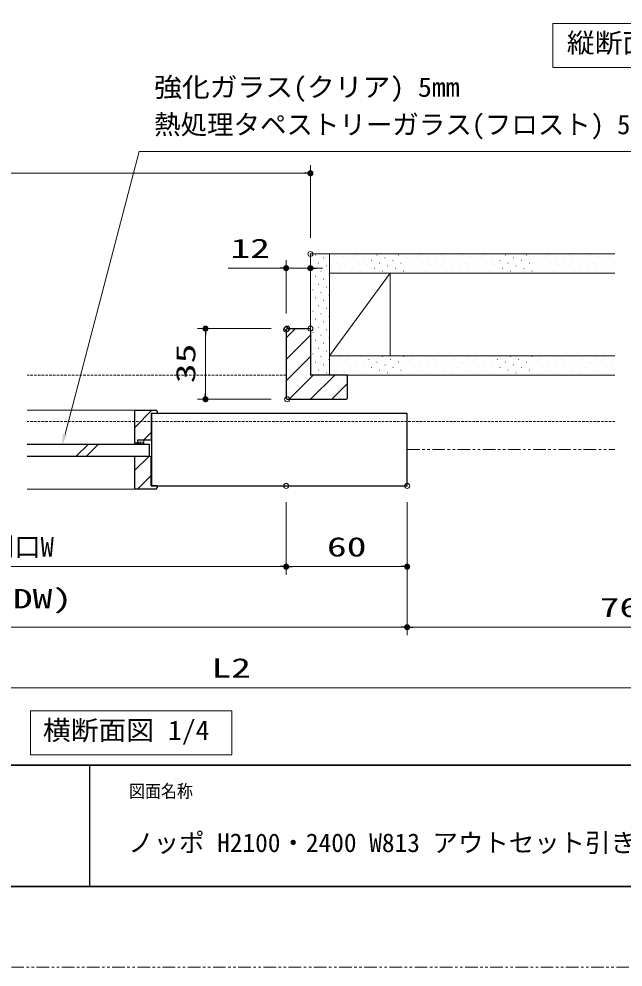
# Model space of a CAD drawing. Units: millimetres, scale not verified. Extents: x -1306 to 1306, y -607 to 607.
# Drawn here: x -928 to -628.4, y -594 to -124 of the extents above; entities that cross this region are included whole.
import ezdxf
from ezdxf.enums import TextEntityAlignment as Align

# ---------------------------------------------------------------- set-up
doc = ezdxf.new("R2010")
doc.units = ezdxf.units.MM
doc.header["$LTSCALE"] = 5
doc.header["$PDMODE"] = 32
doc.header["$PDSIZE"] = 2.5
doc.linetypes.add('USER1', pattern=[2.5, 1.25, -0.25, 0.25, -0.25, 0.25, -0.25])
doc.linetypes.add('USER2', pattern=[0.375, 0.25, -0.125])
for name, color, linetype, lineweight in [('0-1_線(黄)', 2, 'Continuous', 15), ('0-3_陰線', 4, 'USER1', 9), ('0-8_二点鎖線', 4, 'USER1', 9), ('0-B_点線(水)', 4, 'USER2', 9), ('0-D_線(白)', 7, 'Continuous', 30), ('1-0_線(水)', 4, 'Continuous', 9), ('1-1_寸法線', 3, 'Continuous', 13), ('1-2_ハッチング', 6, 'Continuous', 9), ('1-4_DEFPOINTS', 7, 'Continuous', 5), ('1-5_0', 3, 'Continuous', 25), ('1-7_図面枠', 7, 'Continuous', 35)]:
    doc.layers.add(name, color=color, linetype=linetype, lineweight=lineweight)
doc.styles.add('ＭＳ ゴシック', font='')
doc.styles.get('ＭＳ ゴシック').set_extended_font_data('MS Gothic')

# ---------------------------------------------------------------- blocks, each defined once
blk = doc.blocks.new('_DOT')
at = {"layer": '1-5_0'}
blk.add_line((-2.5, 0), (-5, 0), dxfattribs=at)
for points in [[(0, 0), (-2.5, 0), (-2.48, 0.313)], [(0, 0), (-2.48, -0.313), (-2.5, 0)], [(0, 0), (-2.48, 0.313), (-2.421, 0.622)], [(0, 0), (-2.421, -0.622), (-2.48, -0.313)], [(0, 0), (-2.421, 0.622), (-2.324, 0.92)], [(0, 0), (-2.324, -0.92), (-2.421, -0.622)], [(0, 0), (-2.324, 0.92), (-2.191, 1.204)], [(0, 0), (-2.191, -1.204), (-2.324, -0.92)], [(0, 0), (-2.191, 1.204), (-2.023, 1.469)], [(0, 0), (-2.023, -1.469), (-2.191, -1.204)], [(0, 0), (-2.023, 1.469), (-1.822, 1.711)], [(0, 0), (-1.822, -1.711), (-2.023, -1.469)], [(0, 0), (-1.822, 1.711), (-1.594, 1.926)], [(0, 0), (-1.594, -1.926), (-1.822, -1.711)], [(0, 0), (-1.594, 1.926), (-1.34, 2.111)], [(0, 0), (-1.34, -2.111), (-1.594, -1.926)], [(0, 0), (-1.34, 2.111), (-1.064, 2.262)], [(0, 0), (-1.064, -2.262), (-1.34, -2.111)], [(0, 0), (-1.064, 2.262), (-0.773, 2.378)], [(0, 0), (-0.773, -2.378), (-1.064, -2.262)], [(0, 0), (-0.773, 2.378), (-0.468, 2.456)], [(0, 0), (-0.468, -2.456), (-0.773, -2.378)], [(0, 0), (-0.468, 2.456), (-0.157, 2.495)], [(0, 0), (-0.157, -2.495), (-0.468, -2.456)], [(0, 0), (-0.157, 2.495), (0.157, 2.495)], [(0, 0), (0.157, -2.495), (-0.157, -2.495)], [(0, 0), (0.157, 2.495), (0.468, 2.456)], [(0, 0), (0.468, 2.456), (0.773, 2.378)], [(0, 0), (0.773, 2.378), (1.064, 2.262)], [(0, 0), (1.064, 2.262), (1.34, 2.111)], [(0, 0), (1.34, 2.111), (1.594, 1.926)], [(0, 0), (1.594, 1.926), (1.822, 1.711)], [(0, 0), (1.822, 1.711), (2.023, 1.469)], [(0, 0), (2.023, 1.469), (2.191, 1.204)], [(0, 0), (2.191, 1.204), (2.324, 0.92)], [(0, 0), (2.324, 0.92), (2.421, 0.622)], [(0, 0), (2.421, 0.622), (2.48, 0.313)], [(0, 0), (2.48, 0.313), (2.5, 0)], [(0, 0), (0.468, -2.456), (0.157, -2.495)], [(0, 0), (0.773, -2.378), (0.468, -2.456)], [(0, 0), (1.064, -2.262), (0.773, -2.378)], [(0, 0), (1.34, -2.111), (1.064, -2.262)], [(0, 0), (1.594, -1.926), (1.34, -2.111)], [(0, 0), (1.822, -1.711), (1.594, -1.926)], [(0, 0), (2.023, -1.469), (1.822, -1.711)], [(0, 0), (2.191, -1.204), (2.023, -1.469)], [(0, 0), (2.324, -0.92), (2.191, -1.204)], [(0, 0), (2.421, -0.622), (2.324, -0.92)], [(0, 0), (2.48, -0.313), (2.421, -0.622)], [(0, 0), (2.5, 0), (2.48, -0.313)]]:
    blk.add_solid(points, dxfattribs=at)

msp = doc.modelspace()

# ---------------------------------------------------------------- linework, layer by layer
at = {"layer": '0-1_線(黄)'}
for p, q in [((-783.453, -300.522), (-783.453, -240.522)), ((-632.396, -240.522), (-783.453, -240.522)), ((-773.953, -300.522), (-773.953, -240.522)), ((-773.953, -291.022), (-743.953, -250.022)), ((-632.396, -250.022), (-773.953, -250.022)), ((-743.953, -291.022), (-743.953, -250.022)), ((-632.396, -291.022), (-773.953, -291.022)), ((-632.396, -300.522), (-783.453, -300.522))]:
    msp.add_line(p, q, dxfattribs=at)
for points in [[(-663.132, -126.178), (-562.587, -126.178), (-562.587, -148.012), (-663.132, -148.012)], [(-922.151, -466.959), (-822.456, -466.959), (-822.456, -488.794), (-922.151, -488.794)]]:
    msp.add_lwpolyline(points, close=True, dxfattribs=at)
at = {"layer": '0-3_陰線'}
msp.add_line((387.036, -594), (-1292.964, -594), dxfattribs=at)
msp.add_lwpolyline([(-632.396, -300.522), (-773.953, -300.522), (-773.953, -291.022), (-632.396, -291.022)], dxfattribs=at)
at = {"layer": '0-8_二点鎖線'}
msp.add_line((-735.453, -337.522), (-632.396, -337.522), dxfattribs=at)
at = {"layer": '0-B_点線(水)'}
for p, q in [((-795.453, -300.522), (-923.951, -300.522)), ((-632.396, -323.522), (-923.951, -323.522))]:
    msp.add_line(p, q, dxfattribs=at)
at = {"layer": '0-B_点線(水)', "color": 6}
for p, q in [((-868.918, -334.822), (-868.918, -332.722)), ((-868.293, -334.822), (-868.293, -332.722)), ((-867.668, -334.822), (-867.668, -332.722)), ((-867.043, -334.822), (-867.043, -332.722)), ((-866.418, -334.822), (-866.418, -332.722))]:
    msp.add_line(p, q, dxfattribs=at)
at = {"layer": '0-D_線(白)'}
for p, q in [((-795.453, -278.022), (-794.953, -277.522)), ((-795.453, -278.022), (-795.453, -312.022)), ((-794.953, -277.522), (-783.953, -277.522)), ((-783.453, -278.022), (-783.953, -277.522)), ((-783.453, -278.022), (-783.453, -300.522)), ((-794.953, -312.522), (-795.453, -312.022)), ((-794.953, -312.522), (-765.553, -312.522)), ((-765.053, -312.022), (-765.553, -312.522)), ((-862.203, -319.522), (-862.203, -355.522)), ((-859.953, -318.022), (-859.453, -318.522)), ((-859.453, -318.522), (-859.453, -319.522)), ((-923.951, -334.822), (-863.453, -334.822)), ((-863.453, -334.822), (-863.453, -340.822)), ((-923.951, -340.822), (-863.453, -340.822)), ((-862.453, -355.522), (-735.453, -355.522)), ((-859.953, -357.022), (-859.453, -356.522)), ((-859.453, -355.522), (-859.453, -356.522))]:
    msp.add_line(p, q, dxfattribs=at)
for points in [[(-765.053, -312.022), (-765.053, -300.522), (-783.453, -300.522)], [(-868.953, -334.222), (-870.453, -334.222), (-870.453, -318.022), (-859.953, -318.022)], [(-735.453, -355.522), (-735.453, -319.522), (-862.453, -319.522)], [(-859.453, -319.522), (-862.453, -319.522), (-862.453, -332.722)], [(-868.953, -334.222), (-868.953, -332.722), (-862.453, -332.722)], [(-868.953, -334.222), (-868.953, -332.722), (-865.953, -332.722)], [(-859.953, -357.022), (-870.453, -357.022), (-870.453, -340.822), (-862.453, -340.822)], [(-859.453, -355.522), (-862.453, -355.522), (-862.453, -340.822)]]:
    msp.add_lwpolyline(points, dxfattribs=at)
at = {"layer": '1-0_線(水)'}
for p, q in [((-923.951, -318.022), (-870.453, -318.022)), ((-865.953, -332.722), (-865.953, -334.822)), ((-899.533, -340.822), (-893.533, -334.822)), ((-894.533, -340.822), (-888.533, -334.822)), ((-868.953, -334.222), (-868.953, -334.822)), ((-923.951, -357.022), (-868.43, -357.022))]:
    msp.add_line(p, q, dxfattribs=at)
at = {"layer": '1-1_寸法線'}
for p, q in [((-783.453, -232.522), (-783.453, -196.522)), ((-1094.449, -200.522), (-786.453, -200.522)), ((-795.453, -270.022), (-795.453, -243.553)), ((-783.453, -269.522), (-783.453, -243.553)), ((-798.453, -247.553), (-824.215, -247.553)), ((-783.453, -247.553), (-795.453, -247.553)), ((-780.453, -247.553), (-777.453, -247.553)), ((-802.953, -277.522), (-839.453, -277.522)), ((-835.453, -280.522), (-835.453, -309.522)), ((-802.953, -312.522), (-839.453, -312.522)), ((-795.453, -363.522), (-795.453, -399.522)), ((-795.453, -363.522), (-795.453, -399.522)), ((-735.453, -363.522), (-735.453, -399.522)), ((-735.453, -363.522), (-735.453, -429.522)), ((-735.453, -363.522), (-735.453, -429.522)), ((-1082.449, -395.522), (-798.453, -395.522)), ((-792.453, -395.522), (-738.453, -395.522)), ((-1117.449, -425.522), (-738.453, -425.522)), ((-732.453, -425.522), (-518.455, -425.522)), ((-1128.449, -455.522), (-518.455, -455.522))]:
    msp.add_line(p, q, dxfattribs=at)
msp.add_lwpolyline([(-612.756, -189.734), (-868.319, -189.734), (-905.04, -329.836)], dxfattribs=at)
msp.add_solid([(-906.79, -335.575), (-906.036, -329.532), (-904.043, -330.139)], dxfattribs=at)
at = {"layer": '1-2_ハッチング'}
for p, q in [((-780.838, -241.034), (-780.788, -241.034)), ((-776.86, -242.36), (-776.81, -242.36)), ((-771.654, -241.034), (-771.604, -241.034)), ((-767.677, -242.36), (-767.627, -242.36)), ((-763.699, -243.686), (-763.649, -243.686)), ((-761.048, -241.034), (-760.998, -241.034)), ((-757.07, -242.36), (-757.02, -242.36)), ((-753.093, -243.686), (-753.043, -243.686)), ((-750.441, -241.034), (-750.391, -241.034)), ((-746.464, -242.36), (-746.414, -242.36)), ((-742.486, -243.686), (-742.436, -243.686)), ((-739.834, -241.034), (-739.784, -241.034)), ((-735.857, -242.36), (-735.807, -242.36)), ((-731.88, -243.686), (-731.83, -243.686)), ((-729.228, -241.034), (-729.178, -241.034)), ((-725.25, -242.36), (-725.2, -242.36)), ((-721.273, -243.686), (-721.223, -243.686)), ((-718.621, -241.034), (-718.571, -241.034)), ((-714.644, -242.36), (-714.594, -242.36)), ((-710.666, -243.686), (-710.616, -243.686)), ((-708.015, -241.034), (-707.965, -241.034)), ((-704.037, -242.36), (-703.987, -242.36)), ((-700.06, -243.686), (-700.01, -243.686)), ((-697.408, -241.034), (-697.358, -241.034)), ((-693.431, -242.36), (-693.381, -242.36)), ((-689.453, -243.686), (-689.403, -243.686)), ((-686.801, -241.034), (-686.751, -241.034)), ((-682.824, -242.36), (-682.774, -242.36)), ((-678.847, -243.686), (-678.797, -243.686)), ((-676.195, -241.034), (-676.145, -241.034)), ((-672.217, -242.36), (-672.167, -242.36)), ((-668.24, -243.686), (-668.19, -243.686)), ((-665.588, -241.034), (-665.538, -241.034)), ((-661.611, -242.36), (-661.561, -242.36)), ((-657.633, -243.686), (-657.583, -243.686)), ((-654.982, -241.034), (-654.932, -241.034)), ((-651.004, -242.36), (-650.954, -242.36)), ((-647.027, -243.686), (-646.977, -243.686)), ((-644.375, -241.034), (-644.325, -241.034)), ((-640.398, -242.36), (-640.348, -242.36)), ((-636.42, -243.686), (-636.37, -243.686)), ((-633.768, -241.034), (-633.718, -241.034)), ((-782.164, -247.664), (-782.114, -247.664)), ((-779.512, -245.012), (-779.462, -245.012)), ((-778.186, -248.989), (-778.136, -248.989)), ((-775.534, -246.338), (-775.484, -246.338)), ((-772.98, -247.664), (-772.93, -247.664)), ((-770.328, -245.012), (-770.278, -245.012)), ((-769.003, -248.989), (-768.953, -248.989)), ((-766.351, -246.338), (-766.301, -246.338)), ((-762.374, -247.664), (-762.324, -247.664)), ((-759.722, -245.012), (-759.672, -245.012)), ((-758.396, -248.989), (-758.346, -248.989)), ((-755.744, -246.338), (-755.694, -246.338)), ((-751.767, -247.664), (-751.717, -247.664)), ((-749.115, -245.012), (-749.065, -245.012)), ((-747.789, -248.989), (-747.739, -248.989)), ((-745.138, -246.338), (-745.088, -246.338)), ((-741.16, -247.664), (-741.11, -247.664)), ((-738.509, -245.012), (-738.459, -245.012)), ((-737.183, -248.989), (-737.133, -248.989)), ((-734.531, -246.338), (-734.481, -246.338)), ((-730.554, -247.664), (-730.504, -247.664)), ((-727.902, -245.012), (-727.852, -245.012)), ((-726.576, -248.989), (-726.526, -248.989)), ((-723.925, -246.338), (-723.875, -246.338)), ((-719.947, -247.664), (-719.897, -247.664)), ((-717.295, -245.012), (-717.245, -245.012)), ((-715.97, -248.989), (-715.92, -248.989)), ((-713.318, -246.338), (-713.268, -246.338)), ((-709.34, -247.664), (-709.29, -247.664)), ((-706.689, -245.012), (-706.639, -245.012)), ((-705.363, -248.989), (-705.313, -248.989)), ((-702.711, -246.338), (-702.661, -246.338)), ((-698.734, -247.664), (-698.684, -247.664)), ((-696.082, -245.012), (-696.032, -245.012)), ((-694.756, -248.989), (-694.706, -248.989)), ((-692.105, -246.338), (-692.055, -246.338)), ((-688.127, -247.664), (-688.077, -247.664)), ((-685.476, -245.012), (-685.426, -245.012)), ((-684.15, -248.989), (-684.1, -248.989)), ((-681.498, -246.338), (-681.448, -246.338)), ((-677.521, -247.664), (-677.471, -247.664)), ((-674.869, -245.012), (-674.819, -245.012)), ((-673.543, -248.989), (-673.493, -248.989)), ((-670.892, -246.338), (-670.842, -246.338)), ((-666.914, -247.664), (-666.864, -247.664)), ((-664.262, -245.012), (-664.212, -245.012)), ((-662.937, -248.989), (-662.887, -248.989)), ((-660.285, -246.338), (-660.235, -246.338)), ((-656.307, -247.664), (-656.257, -247.664)), ((-653.656, -245.012), (-653.606, -245.012)), ((-652.33, -248.989), (-652.28, -248.989)), ((-649.678, -246.338), (-649.628, -246.338)), ((-645.701, -247.664), (-645.651, -247.664)), ((-643.049, -245.012), (-642.999, -245.012)), ((-641.723, -248.989), (-641.673, -248.989)), ((-639.072, -246.338), (-639.022, -246.338)), ((-635.094, -247.664), (-635.044, -247.664)), ((-632.443, -245.012), (-632.393, -245.012)), ((-780.838, -251.641), (-780.788, -251.641)), ((-776.86, -252.967), (-776.81, -252.967)), ((-774.209, -250.315), (-774.159, -250.315)), ((-782.164, -258.27), (-782.114, -258.27)), ((-779.512, -255.619), (-779.462, -255.619)), ((-775.534, -256.944), (-775.484, -256.944)), ((-780.838, -262.248), (-780.788, -262.248)), ((-778.186, -259.596), (-778.136, -259.596)), ((-774.209, -260.922), (-774.159, -260.922)), ((-779.512, -266.225), (-779.462, -266.225)), ((-776.86, -263.573), (-776.81, -263.573)), ((-775.534, -267.551), (-775.484, -267.551)), ((-782.164, -268.877), (-782.114, -268.877)), ((-778.186, -270.203), (-778.136, -270.203)), ((-774.209, -271.528), (-774.159, -271.528)), ((-780.838, -272.854), (-780.788, -272.854)), ((-779.512, -276.832), (-779.462, -276.832)), ((-776.86, -274.18), (-776.81, -274.18)), ((-795.453, -282.166), (-790.809, -277.522)), ((-795.453, -292.773), (-783.453, -280.773)), ((-782.164, -279.483), (-782.114, -279.483)), ((-778.186, -280.809), (-778.136, -280.809)), ((-775.534, -278.158), (-775.484, -278.158)), ((-780.838, -283.461), (-780.788, -283.461)), ((-776.86, -284.787), (-776.81, -284.787)), ((-774.209, -282.135), (-774.159, -282.135)), ((-795.453, -303.379), (-783.453, -291.379)), ((-782.164, -290.09), (-782.114, -290.09)), ((-779.512, -287.438), (-779.462, -287.438)), ((-775.534, -288.764), (-775.484, -288.764)), ((-780.838, -294.067), (-780.788, -294.067)), ((-778.186, -291.416), (-778.136, -291.416)), ((-776.86, -295.393), (-776.81, -295.393)), ((-774.209, -292.742), (-774.159, -292.742)), ((-771.654, -294.067), (-771.604, -294.067)), ((-769.003, -291.416), (-768.953, -291.416)), ((-767.677, -295.393), (-767.627, -295.393)), ((-765.025, -292.742), (-764.975, -292.742)), ((-761.048, -294.067), (-760.998, -294.067)), ((-758.396, -291.416), (-758.346, -291.416)), ((-757.07, -295.393), (-757.02, -295.393)), ((-754.419, -292.742), (-754.369, -292.742)), ((-750.441, -294.067), (-750.391, -294.067)), ((-747.789, -291.416), (-747.739, -291.416)), ((-746.464, -295.393), (-746.414, -295.393)), ((-743.812, -292.742), (-743.762, -292.742)), ((-739.834, -294.067), (-739.784, -294.067)), ((-737.183, -291.416), (-737.133, -291.416)), ((-735.857, -295.393), (-735.807, -295.393)), ((-733.205, -292.742), (-733.155, -292.742)), ((-729.228, -294.067), (-729.178, -294.067)), ((-726.576, -291.416), (-726.526, -291.416)), ((-725.25, -295.393), (-725.2, -295.393)), ((-722.599, -292.742), (-722.549, -292.742)), ((-718.621, -294.067), (-718.571, -294.067)), ((-715.97, -291.416), (-715.92, -291.416)), ((-714.644, -295.393), (-714.594, -295.393)), ((-711.992, -292.742), (-711.942, -292.742)), ((-708.015, -294.067), (-707.965, -294.067)), ((-705.363, -291.416), (-705.313, -291.416)), ((-704.037, -295.393), (-703.987, -295.393)), ((-701.386, -292.742), (-701.336, -292.742)), ((-697.408, -294.067), (-697.358, -294.067)), ((-694.756, -291.416), (-694.706, -291.416)), ((-693.431, -295.393), (-693.381, -295.393)), ((-690.779, -292.742), (-690.729, -292.742)), ((-686.801, -294.067), (-686.751, -294.067)), ((-684.15, -291.416), (-684.1, -291.416)), ((-682.824, -295.393), (-682.774, -295.393)), ((-680.172, -292.742), (-680.122, -292.742)), ((-676.195, -294.067), (-676.145, -294.067)), ((-673.543, -291.416), (-673.493, -291.416)), ((-672.217, -295.393), (-672.167, -295.393)), ((-669.566, -292.742), (-669.516, -292.742)), ((-665.588, -294.067), (-665.538, -294.067)), ((-662.937, -291.416), (-662.887, -291.416)), ((-661.611, -295.393), (-661.561, -295.393)), ((-658.959, -292.742), (-658.909, -292.742)), ((-654.982, -294.067), (-654.932, -294.067)), ((-652.33, -291.416), (-652.28, -291.416)), ((-651.004, -295.393), (-650.954, -295.393)), ((-648.353, -292.742), (-648.303, -292.742)), ((-644.375, -294.067), (-644.325, -294.067)), ((-641.723, -291.416), (-641.673, -291.416)), ((-640.398, -295.393), (-640.348, -295.393)), ((-637.746, -292.742), (-637.696, -292.742)), ((-633.768, -294.067), (-633.718, -294.067)), ((-793.989, -312.522), (-781.989, -300.522)), ((-783.383, -312.522), (-771.383, -300.522)), ((-779.512, -298.045), (-779.462, -298.045)), ((-775.534, -299.371), (-775.484, -299.371)), ((-770.328, -298.045), (-770.278, -298.045)), ((-766.351, -299.371), (-766.301, -299.371)), ((-763.699, -296.719), (-763.649, -296.719)), ((-759.722, -298.045), (-759.672, -298.045)), ((-755.744, -299.371), (-755.694, -299.371)), ((-753.093, -296.719), (-753.043, -296.719)), ((-749.115, -298.045), (-749.065, -298.045)), ((-745.138, -299.371), (-745.088, -299.371)), ((-742.486, -296.719), (-742.436, -296.719)), ((-738.509, -298.045), (-738.459, -298.045)), ((-734.531, -299.371), (-734.481, -299.371)), ((-731.88, -296.719), (-731.83, -296.719)), ((-727.902, -298.045), (-727.852, -298.045)), ((-723.925, -299.371), (-723.875, -299.371)), ((-721.273, -296.719), (-721.223, -296.719)), ((-717.295, -298.045), (-717.245, -298.045)), ((-713.318, -299.371), (-713.268, -299.371)), ((-710.666, -296.719), (-710.616, -296.719)), ((-706.689, -298.045), (-706.639, -298.045)), ((-702.711, -299.371), (-702.661, -299.371)), ((-700.06, -296.719), (-700.01, -296.719)), ((-696.082, -298.045), (-696.032, -298.045)), ((-692.105, -299.371), (-692.055, -299.371)), ((-689.453, -296.719), (-689.403, -296.719)), ((-685.476, -298.045), (-685.426, -298.045)), ((-681.498, -299.371), (-681.448, -299.371)), ((-678.847, -296.719), (-678.797, -296.719)), ((-674.869, -298.045), (-674.819, -298.045)), ((-670.892, -299.371), (-670.842, -299.371)), ((-668.24, -296.719), (-668.19, -296.719)), ((-664.262, -298.045), (-664.212, -298.045)), ((-660.285, -299.371), (-660.235, -299.371)), ((-657.633, -296.719), (-657.583, -296.719)), ((-653.656, -298.045), (-653.606, -298.045)), ((-649.678, -299.371), (-649.628, -299.371)), ((-647.027, -296.719), (-646.977, -296.719)), ((-643.049, -298.045), (-642.999, -298.045)), ((-639.072, -299.371), (-639.022, -299.371)), ((-636.42, -296.719), (-636.37, -296.719)), ((-632.443, -298.045), (-632.393, -298.045)), ((-772.776, -312.522), (-765.053, -304.799)), ((-870.453, -326.487), (-861.988, -318.022)), ((-865.882, -332.522), (-862.453, -329.094)), ((-870.453, -347.7), (-863.775, -341.022)), ((-869.168, -357.022), (-862.453, -350.307))]:
    msp.add_line(p, q, dxfattribs=at)
at = {"layer": '1-4_DEFPOINTS'}
for p in [(-783.453, -200.522), (-783.453, -240.522), (-783.453, -247.553), (-795.453, -278.022), (-794.953, -277.522), (-783.453, -277.522), (-835.453, -312.522), (-794.953, -312.522), (-795.453, -355.522), (-735.453, -355.522), (-735.453, -355.522), (-795.453, -395.522), (-735.453, -395.522), (-735.453, -425.522)]:
    msp.add_point(p, dxfattribs=at)
at = {"layer": '1-5_0', "color": 7}
msp.add_line((-892.964, -494), (-892.964, -554), dxfattribs=at)
msp.add_line((-892.964, -494), (-892.964, -554), dxfattribs=at)
at = {"layer": '1-7_図面枠'}
msp.add_line((-1252.964, -494), (347.036, -494), dxfattribs=at)
msp.add_lwpolyline([(-1252.964, -554), (347.036, -554), (347.036, 554), (-1252.964, 554)], close=True, dxfattribs=at)

# ---------------------------------------------------------------- block references
at = {"layer": '1-1_寸法線', "xscale": 0.6, "yscale": 0.6}
for p in [(-783.453, -200.522), (-795.453, -247.553), (-795.453, -395.522), (-735.453, -395.522), (-735.453, -425.522)]:
    msp.add_blockref('_DOT', p, dxfattribs=at)
for p, rotation in [((-783.453, -247.553), 180), ((-835.453, -277.522), 90), ((-835.453, -312.522), 270), ((-795.453, -395.522), 180), ((-735.453, -425.522), 180)]:
    msp.add_blockref('_DOT', p, dxfattribs=dict(at, rotation=rotation))

# ---------------------------------------------------------------- texts
at = {"layer": '0-1_線(黄)', "style": 'ＭＳ ゴシック', "width": 1.05}
for s, p in [('縦断面図 1/4', (-656.28, -143.556)), ('横断面図 1/4', (-916.057, -484.337))]:
    msp.add_text(s, height=9.621, dxfattribs=at).set_placement(p, align=Align.BOTTOM_LEFT)
at = {"layer": '1-1_寸法線', "style": 'ＭＳ ゴシック'}
for s, height, width, p in [('強化ガラス(クリア) 5mm', 9.621, 1.05, (-860.919, -165.484)), ('12', 9.604, 1.5, (-823.072, -245.404)), ('60', 9.604, 1.5, (-775.215, -393.373)), ('W(DW)', 9.604, 1.5, (-950.57, -419.087)), ('764', 9.604, 1.5, (-639.978, -423.373)), ('L2', 9.604, 1.5, (-832.5, -453.373))]:
    msp.add_text(s, height=height, dxfattribs=dict(at, width=width)).set_placement(p, align=Align.BOTTOM_LEFT)
for s, p in [('熱処理タペストリーガラス(フロスト) 5mm', (-860.919, -184.055)), ('有効開口W', (-969.689, -393.373))]:
    msp.add_text(s, height=9.621, dxfattribs=at).set_placement(p, align=Align.BOTTOM_LEFT)
at = {"layer": '1-1_寸法線', "style": 'ＭＳ ゴシック', "width": 1.5}
msp.add_text('35', height=9.604, rotation=90, dxfattribs=at).set_placement((-837.603, -304.546), align=Align.BOTTOM_LEFT)
at = {"layer": '1-7_図面枠', "style": 'ＭＳ ゴシック', "width": 0.9}
msp.add_text('図面名称', height=6.452, dxfattribs=at).set_placement((-873.367, -511.963), align=Align.BOTTOM_LEFT)
at = {"layer": '1-7_図面枠', "style": 'ＭＳ ゴシック'}
msp.add_text('ノッポ H2100・2400 W813 アウトセット引き戸(上吊タイプ) 枠あり ガラス入り 図面', height=9.236, dxfattribs=at).set_placement((-873.76, -539.776), align=Align.BOTTOM_LEFT)

doc.saveas('drawing.dxf')
